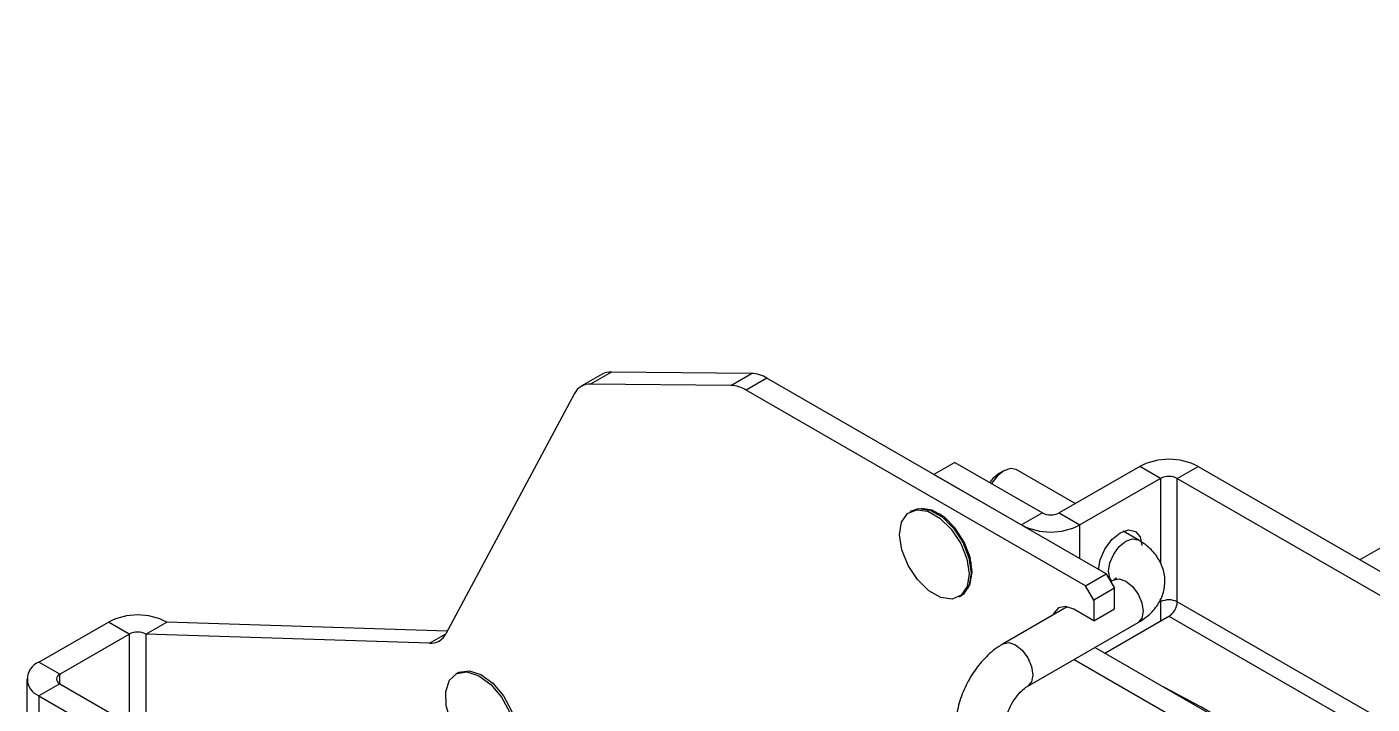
# Model space of a CAD drawing. Extents: x 16.7 to 113.1, y 4.5 to 84.5.
# Drawn here: x 72.412 to 75.834, y 66.168 to 67.893 of the extents above; entities that cross this region are included whole.
import ezdxf

# ---------------------------------------------------------------- set-up
doc = ezdxf.new("R2010")
doc.units = 0
doc.header["$MEASUREMENT"] = 0
doc.layers.add('OBJECT', color=7, linetype='CONTINUOUS')

msp = doc.modelspace()

# ---------------------------------------------------------------- linework, layer by layer
at = {"layer": 'OBJECT'}
for p, q in [((78.1536, 67.8928), (75.8032, 66.5359)), ((73.8751, 67.0081), (73.8222, 66.9775)), ((73.8987, 67.0139), (73.8457, 66.9833)), ((74.2555, 67.0103), (73.8987, 67.0139)), ((74.2026, 66.9798), (74.2555, 67.0103)), ((74.2026, 66.9798), (73.8457, 66.9833)), ((74.2945, 66.9983), (74.2415, 66.9677)), ((75.1578, 66.4999), (74.2945, 66.9983)), ((73.8047, 66.9589), (73.4779, 66.3475)), ((75.1049, 66.4693), (74.2415, 66.9677)), ((74.7725, 66.7836), (74.7194, 66.753)), ((74.7725, 66.7836), (74.9952, 66.655)), ((75.0789, 66.6788), (74.9283, 66.7658)), ((75.243, 66.7736), (75.0376, 66.655)), ((75.2961, 66.743), (75.243, 66.7736)), ((75.3385, 66.743), (75.3915, 66.7736)), ((75.3915, 66.7736), (76.53, 66.1164)), ((74.7194, 66.753), (74.9422, 66.6244)), ((74.897, 66.7627), (74.8829, 66.7545)), ((75.2961, 66.743), (75.0907, 66.6244)), ((75.2961, 66.743), (75.2961, 66.5256)), ((75.3385, 66.743), (76.4769, 66.0858)), ((75.3385, 66.4286), (75.3385, 66.743)), ((74.6633, 66.6608), (74.658, 66.6577)), ((74.7459, 66.6403), (74.7484, 66.6423)), ((74.7515, 66.6396), (74.7487, 66.6379)), ((74.9952, 66.655), (74.9422, 66.6244)), ((75.0376, 66.655), (75.0907, 66.6244)), ((75.0907, 66.5387), (75.0907, 66.6244)), ((75.2391, 66.5864), (75.2011, 66.6083)), ((74.8112, 66.5296), (74.814, 66.5313)), ((74.8148, 66.5272), (74.8119, 66.526)), ((75.1049, 66.4693), (75.1578, 66.4999)), ((75.1578, 66.4999), (75.179, 66.4631)), ((75.1261, 66.4326), (75.1049, 66.4693)), ((75.179, 66.4631), (75.1261, 66.4326)), ((75.1673, 66.4835), (75.1712, 66.4812)), ((75.1766, 66.4843), (75.1693, 66.4801)), ((75.1766, 66.4843), (75.1773, 66.4847)), ((75.179, 66.4109), (75.179, 66.4631)), ((74.7829, 66.4412), (74.7883, 66.4443)), ((75.1261, 66.4326), (75.1261, 66.3803)), ((75.2961, 66.4375), (75.2961, 66.4286)), ((75.2961, 66.4286), (75.2961, 66.3796)), ((75.8329, 66.1432), (75.3385, 66.4286)), ((75.0587, 66.4163), (74.8955, 66.3221)), ((75.1261, 66.3803), (75.0752, 66.4097)), ((75.1261, 66.3803), (75.179, 66.4109)), ((75.1543, 66.2978), (75.3173, 66.3919)), ((75.3173, 66.3919), (75.7856, 66.1215)), ((72.4426, 66.2751), (72.6195, 66.3772)), ((72.6724, 66.3466), (72.6195, 66.3772)), ((72.7148, 66.3466), (72.7678, 66.3772)), ((73.4813, 66.3539), (72.7678, 66.3772)), ((74.958, 66.2138), (75.2391, 66.3761)), ((72.4956, 66.2445), (72.6724, 66.3466)), ((72.6724, 66.3466), (72.6724, 66.1179)), ((73.4357, 66.3231), (72.7148, 66.3466)), ((72.7148, 66.3466), (72.7148, 66.083)), ((73.4357, 66.3231), (73.4779, 66.3475)), ((75.6226, 66.0275), (75.1289, 66.3125)), ((72.4956, 66.2445), (72.4426, 66.2751)), ((75.0759, 66.2819), (75.5696, 65.9969)), ((72.4119, 66.2323), (72.4119, 62.6395)), ((72.4956, 66.22), (72.4426, 66.1895)), ((72.4956, 66.22), (72.4956, 66.2445)), ((72.4956, 66.22), (72.6759, 66.1159)), ((73.5079, 66.2478), (73.5025, 66.2447)), ((72.4426, 66.1895), (72.4426, 62.5967)), ((72.4426, 66.1895), (72.6229, 66.0854))]:
    msp.add_line(p, q, dxfattribs=at)
at = {"layer": 'OBJECT', "flags": 128}
for points in [[(74.9283, 66.7658), (74.9139, 66.7686), (74.897, 66.7627)], [(74.8616, 66.7321), (74.8714, 66.7452), (74.8829, 66.7545)], [(74.897, 66.7627), (74.8801, 66.749), (74.8658, 66.7297)], [(74.637, 66.6312), (74.652, 66.6535), (74.6752, 66.6632), (74.7039, 66.6593), (74.7346, 66.642), (74.7636, 66.6136), (74.7874, 66.5775), (74.8031, 66.538), (74.8088, 66.4998), (74.8039, 66.4677), (74.7889, 66.4454), (74.7657, 66.4356), (74.737, 66.4396), (74.7063, 66.4569), (74.6773, 66.4853), (74.6535, 66.5214), (74.6378, 66.5609), (74.6321, 66.5991), (74.637, 66.6312)], [(74.6633, 66.6608), (74.6805, 66.6663), (74.7092, 66.6623), (74.7399, 66.6451), (74.7689, 66.6167), (74.7927, 66.5806), (74.8084, 66.5411), (74.8142, 66.5029), (74.8093, 66.4708), (74.7943, 66.4485), (74.7883, 66.4443)], [(74.8167, 66.505), (74.8115, 66.5422), (74.7965, 66.581), (74.7734, 66.6166), (74.7451, 66.6448), (74.7151, 66.6622), (74.6868, 66.6666), (74.6867, 66.6666)], [(74.7368, 66.6509), (74.7349, 66.6511), (74.7311, 66.6513)], [(75.1381, 66.5113), (75.1422, 66.5356), (75.1542, 66.5632), (75.1721, 66.5873), (75.1932, 66.6044), (75.2143, 66.6117), (75.2322, 66.6082), (75.2441, 66.5945), (75.2483, 66.5725)], [(75.172, 66.4817), (75.167, 66.4891), (75.1636, 66.5067), (75.167, 66.5282), (75.1766, 66.5503), (75.1909, 66.5696), (75.2078, 66.5833)], [(75.2078, 66.5833), (75.2247, 66.5892), (75.2391, 66.5864), (75.2391, 66.5864)], [(74.8051, 66.4616), (74.8115, 66.4738), (74.8167, 66.505)], [(74.814, 66.5077), (74.8157, 66.5111), (74.8165, 66.5128)], [(75.1773, 66.4847), (75.1909, 66.4871), (75.2078, 66.4812)], [(75.2078, 66.4812), (75.2247, 66.4676), (75.2391, 66.4482), (75.2486, 66.4262), (75.252, 66.4047), (75.2486, 66.3871), (75.2391, 66.3761), (75.2391, 66.3761)], [(75.0752, 66.4097), (75.0541, 66.417), (75.0362, 66.4136), (75.0242, 66.3998), (75.0225, 66.3954)], [(74.8955, 66.3221), (74.9098, 66.3248), (74.9267, 66.319)], [(74.9267, 66.319), (74.9436, 66.3053), (74.958, 66.286), (74.9676, 66.2639), (74.9709, 66.2424), (74.9676, 66.2248), (74.958, 66.2138), (74.9577, 66.2137)], [(73.5079, 66.2478), (73.5107, 66.2493), (73.5366, 66.2534)], [(73.5366, 66.2534), (73.5666, 66.2437), (73.597, 66.2215), (73.6242, 66.1894), (73.6449, 66.1512), (73.6567, 66.1117), (73.658, 66.0755), (73.6487, 66.0471), (73.6328, 66.0313)], [(73.5313, 66.2503), (73.5612, 66.2406), (73.5917, 66.2184), (73.6189, 66.1863), (73.6396, 66.1482), (73.6513, 66.1086), (73.6526, 66.0725), (73.6434, 66.044), (73.6247, 66.0267), (73.5988, 66.0226), (73.5688, 66.0323), (73.5384, 66.0545), (73.5111, 66.0866), (73.4904, 66.1248), (73.4787, 66.1643), (73.4774, 66.2005), (73.4866, 66.2289), (73.5054, 66.2462), (73.5313, 66.2503)]]:
    msp.add_lwpolyline(points, dxfattribs=at)
at = {"layer": 'OBJECT'}
for centre, radius, start, end in [((73.8975, 66.9683), 0.0456, 88.5524, 119.3889), ((74.2518, 66.9293), 0.0811, 58.2676, 87.3929), ((73.8444, 66.939), 0.0443, 88.2639, 153.3199), ((74.1989, 66.8987), 0.0811, 58.2676, 87.3929), ((75.3173, 66.6303), 0.1614, 62.6097, 117.3905), ((75.3173, 66.702), 0.0461, 62.6088, 117.3913), ((75.0164, 66.696), 0.0461, 242.6103, 297.3897), ((75.0164, 66.7677), 0.1614, 242.6097, 297.3902), ((75.3173, 66.3877), 0.0461, 62.6088, 117.3913), ((75.2924, 66.4307), 0.0461, 302.6044, 357.3955), ((72.6936, 66.234), 0.1612, 62.6097, 117.3903), ((72.6936, 66.3057), 0.0461, 62.6104, 117.3896), ((73.4382, 66.3675), 0.0445, 266.7481, 333.2624), ((72.4589, 66.2323), 0.0458, 110.7836, 249.2169), ((72.5002, 66.2323), 0.0131, 110.7822, 249.2197), ((73.6984, 63.0832), 3.5162, 57.178, 62.8274)]:
    msp.add_arc(centre, radius, start, end, dxfattribs=at)
for points, knots in [([(75.2391, 66.3761), (75.2463, 66.3807), (75.2645, 66.3922), (75.2871, 66.4162), (75.3036, 66.4482), (75.3089, 66.4835), (75.3022, 66.5184), (75.2846, 66.5494), (75.2625, 66.5716), (75.2456, 66.5822), (75.2391, 66.5864)], [0, 0, 0, 0, 0.0958213, 0.2399188, 0.3746692, 0.5062021, 0.6445923, 0.777335, 0.9135866, 1, 1, 1, 1]), ([(75.1838, 66.4894), (75.1839, 66.4896), (75.1844, 66.4907), (75.1819, 66.4876), (75.1777, 66.485), (75.1766, 66.4843)], [0, 0, 0, 0, 0.151662, 0.759201, 1, 1, 1, 1]), ([(74.8955, 66.3221), (74.8883, 66.3175), (74.8687, 66.3051), (74.8398, 66.2772), (74.8113, 66.2381), (74.79, 66.1941), (74.7778, 66.152), (74.7764, 66.1259), (74.7758, 66.1148)], [0, 0, 0, 0, 0.107644, 0.294548, 0.481452, 0.669064, 0.859788, 1, 1, 1, 1]), ([(74.9008, 66.1148), (74.901, 66.1177), (74.9012, 66.1251), (74.905, 66.1419), (74.9136, 66.1634), (74.927, 66.1852), (74.9422, 66.2025), (74.9528, 66.2107), (74.9572, 66.2133), (74.958, 66.2138)], [0, 0, 0, 0, 0.1031206, 0.2609671, 0.4346531, 0.6201611, 0.8076474, 0.9640402, 1, 1, 1, 1])]:
    msp.add_open_spline(points, degree=3, knots=knots, dxfattribs=at)

doc.saveas('drawing.dxf')
